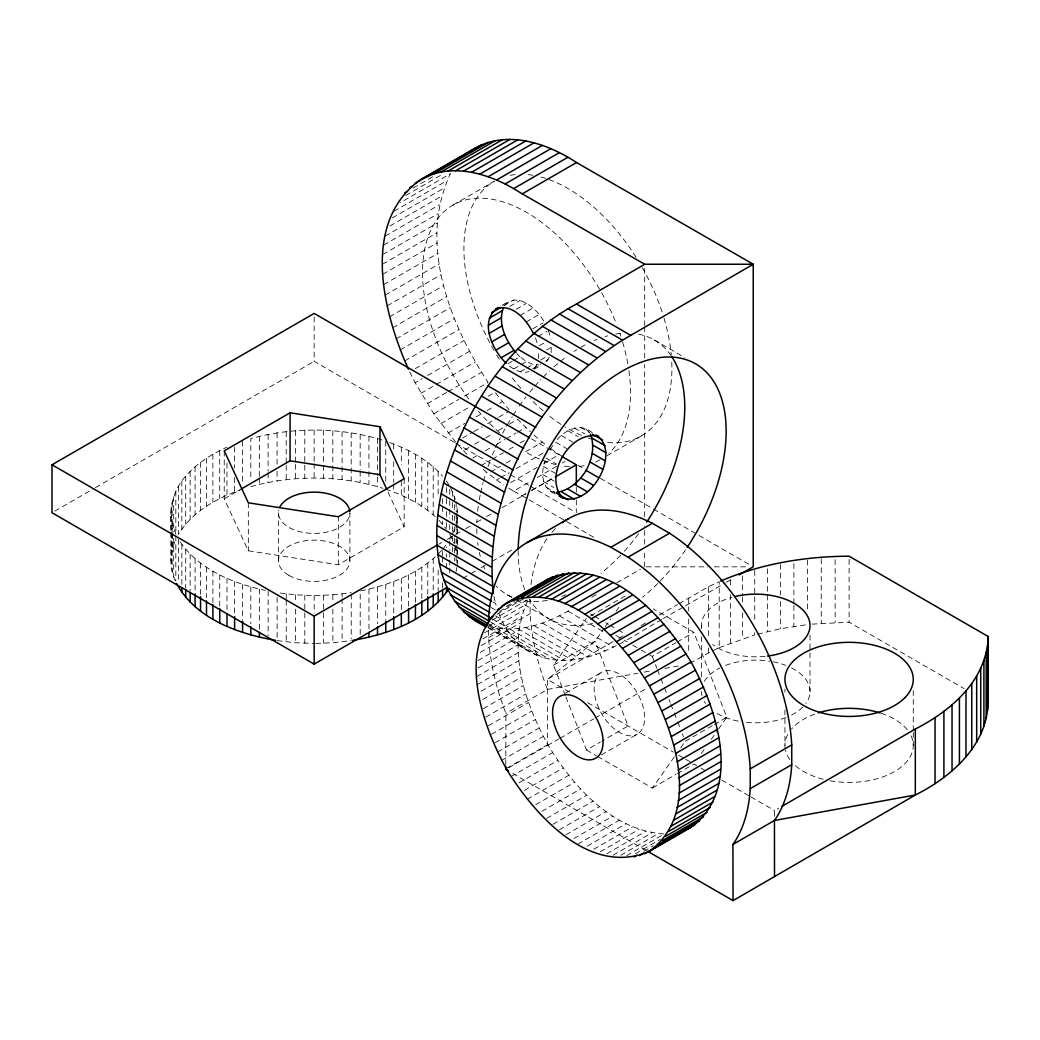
<?xml version="1.0" encoding="UTF-8"?>
<svg xmlns="http://www.w3.org/2000/svg" width="1040" height="1040" viewBox="0 0 1040 1040"><rect width="100%" height="100%" fill="white"/><g stroke="black" fill="none" stroke-linecap="round" stroke-linejoin="round"><path stroke-width="0.75" stroke-dasharray="5 3.75" d="M404.17 478.738L404.131 526.734L338.299 564.759L248.326 550.797L224.224 498.823L224.25 452.426M278.434 560.768L278.46 512.759M454.35 442.325L314.158 361.361L314.158 316.628M338.299 564.759L338.338 516.763M349.869 560.768L349.908 512.785A35.724 20.644 0 0 1 311.857 533.377A35.724 20.644 0 0 1 278.772 510.068M508.547 767.806L547.43 745.498L547.365 679.38L595.088 641.212L604.24 628.199M644.657 566.839L644.657 550.654M644.657 544.18L644.67 526.383M644.67 516.672L644.683 364.572M644.683 358.098L644.696 327.353M644.696 325.741L644.696 267.488M505.791 764.595L505.921 713.375A185.354 107.016 60 0 1 488.644 637.624L488.371 627.575M774.54 816.244L774.644 810.602L778.817 808.171M464.451 396.123L488.098 382.473C449.319 322.998 417.976 242.567 450.411 173.745L400.322 202.657M626.756 855.595L664.183 833.989C612.014 830.31 573.131 786.656 547.794 744.588C524.043 701.623 505.687 646.113 528.593 599.105L491.166 620.711M530.036 598.728L530.166 613.652A185.354 107.016 60 0 0 547.443 689.403L505.921 713.375M170.95 530.361C169.065 511.264 172.094 490.685 185.705 476.19C196.859 463.333 211.549 454.077 226.967 447.161M175.305 580.853C169.338 567.814 169.689 552.292 175.825 539.37M457.353 560.755L457.054 566.163L457.054 559.767M555.204 493.831C541.645 489.086 540.527 472.368 545.181 460.798M538.395 358.683L538.564 351.247M551.083 352.664L551.447 343.941M456.131 523.536L457.054 518.154M456.131 571.545L456.82 567.515M452.478 534.144L454.61 528.866M536.796 364.299L535.535 367.081L531.518 370.799M546.377 361.504L549.64 356.863M449.761 539.318L451.126 536.731M242.541 489.164C217.698 497.666 192.634 511.186 178.542 534.196L178.542 486.187M550.03 449.618L554.385 443.235M565.305 695.5L553.54 665.197L586.443 618.384M605.15 626.886L610.636 619.086M616.122 611.273L620.698 604.76M597.714 756.496L652.353 788.047L674.297 756.873M680.693 747.773L684.346 742.573M701.233 753.623L704.886 748.436M711.282 739.349L717.665 730.262M718.588 728.975L726.804 717.288L693.862 632.372L653.237 608.907M442.598 549.315L446.459 544.388L446.459 547.586M438.178 554.086L441.714 550.264M592.189 432.692C580.073 421.668 563.42 430.716 555.256 441.961L566.852 448.643M360.204 634.257L360.204 591.045C387.257 585.52 414.44 575.588 435.214 556.842M504.647 305.214C518.232 291.122 537.511 309.465 544.375 322.127M661.7 619.45C626.171 639.834 586.027 670.176 542.399 657.345L488.137 626.015C516.269 634.283 546.143 624.286 570.362 609.687M413.075 188.058L435.331 175.214M405.756 195.455L441.935 174.577M394.004 211.237L446.862 180.713M392.366 217.945L443.846 188.227M389.883 225.992L441.35 196.261M385.151 236.106L439.4 204.789M383.747 245.063L437.996 213.746M452.998 205.062L494.39 181.168L489.736 184.21A147.069 84.903 60 0 0 494.351 350.961M382.902 254.436L437.164 223.106M382.616 264.16L436.878 232.843M382.902 274.222L437.151 242.892M383.734 284.557L437.996 253.24M385.125 295.139L439.387 263.809M387.075 305.903L441.324 274.573M389.558 316.81L443.82 285.48M54.808 511.108L94.055 488.449M95.459 487.63L314.158 361.361M392.574 327.821L446.836 296.491M396.11 338.884L450.372 307.554M400.153 349.947L454.402 318.617M404.677 360.971L458.939 329.641M502.216 305.214L508.664 301.483M503.581 305.838L513.89 299.871M509.678 306.449L519.987 300.482M516.217 309.231L526.526 303.264M415.233 368.693L463.931 340.574M520.182 315.484L533.065 308.035M455.65 442.065L433.849 413.803L415.103 382.694L422.058 378.677M427.622 375.466L469.365 351.377M526.266 321.919L539.149 314.47M224.224 498.823L239.629 489.918M420.966 393.302L434.876 385.281M436.267 384.475L475.228 361.985M532.792 328.835L543.088 322.868M538.096 336.44L547.105 331.227M427.219 403.689L446.693 392.444M448.084 391.638L481.481 372.359M512.265 361.27L507.117 364.247C513.058 369.005 521.014 374.244 528.905 371.605M513.539 360.529L519.961 356.824L526.5 361.595L533.039 364.377L539.136 364.975M539.331 345.67L544.479 342.693M433.849 413.803L458.887 399.347M513.656 369.018L520.078 365.3M521.365 364.559L526.5 361.595M546.624 349.999L551.772 347.022M520.195 371.8L525.33 368.836M526.617 368.082L533.039 364.377M540.618 360.022L547.053 356.304M532.714 368.693L540.67 364.104M545.818 361.14L548.379 359.645M534.092 369.317L540.514 365.599M440.817 423.592L470.028 406.731M488.111 396.279L495.066 392.262L508.963 409.604M448.097 433.03L464.789 423.384M475.917 416.962L481.481 413.751M487.045 410.54L494 406.523M499.564 403.312L502.346 401.7M462.618 438.048L472.355 432.419M473.746 431.626L482.092 426.803M487.656 423.592L497.393 417.963M498.784 417.157L508.521 411.541M458.588 445.289L463.463 450.658L469.027 447.447M474.591 444.236L484.328 438.607M485.719 437.814L492.674 433.797M498.251 430.586L507.988 424.957M509.379 424.151L517.725 419.341L530.439 431.808M472.875 457.977L479.83 453.96M485.407 450.749L490.971 447.538M496.535 444.327L504.881 439.504M506.272 438.698L516.009 433.082M517.4 432.276L525.746 427.453M481.078 465.595L490.828 459.966M492.219 459.173L503.347 452.738M508.911 449.527L514.475 446.316M520.039 443.105L525.603 439.894M490.828 471.861L500.565 466.245M506.129 463.034L513.084 459.017M525.603 451.789L542.295 442.143L547.131 445.861M483.275 469.43L496.496 479.973L499.291 478.361M500.682 477.555L509.028 472.745M515.983 468.728L545.194 451.854M510.601 482.651L537.03 467.402M543.985 463.385L559.286 454.545L561.743 456.053M508.703 488.124L513.604 491.14L530.296 481.507M537.251 477.49L556.738 466.245M562.302 463.034L565.084 461.422M513.604 491.14L522.171 495.768L526.344 493.363M531.908 490.152L554.177 477.295M438.932 544.102L441.727 542.49M447.343 539.253L454.35 535.197M455.754 534.391L459.953 531.96M465.569 528.723L471.172 525.486M476.775 522.249L480.987 519.818M486.59 516.581L492.206 513.344M502.021 507.689L525.85 493.922M531.453 490.685L553.891 477.737M606.931 455.832L641.42 435.916M462.761 578.318L469.768 574.275M471.172 573.469L475.384 571.038M480.987 567.801L485.199 565.37M492.206 561.327L513.227 549.185M506.103 606.489L514.423 601.692M499.72 611.442L519.103 600.249M497.068 614.172L523.393 598.962M488.436 626.106L525.85 604.5M484.705 632.723L523.523 610.311M482.781 638.924L521.599 616.525M488.644 637.624L530.166 613.652M481.286 645.515L520.091 623.103M480.194 652.431L519.012 630.032M478.166 660.478L518.362 637.273M477.945 667.992L518.141 644.787M476.775 676.572L518.362 652.561M590.59 615.979L628.017 594.347M477.425 684.554L519.012 660.556M481.273 691.132L520.091 668.72M482.781 699.452L521.586 677.04M553.54 665.197L595.088 641.212L628.082 725.972L601.744 741.208M483.314 708.682L523.51 685.477M678.899 603.798L708.422 586.768L719.212 581.659L719.212 647.66L712.465 650.858M485.654 717.197L525.85 693.979M488.384 725.738L528.58 702.533M491.504 734.292L531.7 711.087M565.5 693.134L601.523 672.295M495.001 742.807L535.197 719.602M649.48 654.81L652.288 656.422L675.844 642.798M677.235 641.992L693.862 632.372M497.484 752.063L539.058 728.052M501.683 760.396L543.257 736.398M506.207 768.599L547.794 744.588M690.001 663.403L711.126 651.495M511.043 776.62L552.63 752.609M518.934 782.834L557.752 760.422M565.903 697.008L586.495 750.022L600.366 742.001M524.329 790.4L563.134 767.988M601.224 755.001L637.273 734.149A35.724 20.605 60 0 0 625.924 678.847A35.724 20.605 60 0 0 594.997 696.683A35.724 20.605 60 0 0 637.273 734.149M527.176 799.292L568.763 775.281M535.795 804.674L574.6 782.262M541.827 811.317L580.645 788.905M546.65 818.389L586.846 795.184M685.256 741.273L712.959 725.283M714.337 724.49L726.804 717.288M552.994 824.278L593.19 801.073M559.442 829.738L599.638 806.533M565.981 834.756L606.177 811.551M652.353 788.047L675.909 774.423M677.3 773.63L693.927 764.01L699.491 767.221M573.963 838.513L612.768 816.114M577.811 844.194L619.398 820.183M587.21 846.17L626.015 823.758M593.801 849.225L632.606 826.813M600.34 851.76L639.145 829.348M606.788 853.749L645.606 831.337M613.132 855.179L651.937 832.78M620.724 855.27L658.138 833.664M635.375 853.762L660.322 839.358M643.773 851.37L653.471 845.767M613.132 641.589L547.365 679.38L571.025 693.043M618.722 638.378L624.325 635.154M641.121 625.508L646.711 622.284M659.308 615.056L677.495 604.604M663.117 618.644L684.229 606.502M685.633 605.696L725.049 583.024M726.453 582.218L733.499 578.175M547.43 745.498L558.623 739.063M560.014 738.257L593.58 718.926M594.984 718.12L646.737 688.324M591.786 597.155L597.35 593.957M616.837 582.79L640.484 569.231M719.212 647.66L754.741 634.907L754.741 631.683M814.71 714.129L813.449 714.584A64.168 37.05 0 0 0 791.557 729.001M385.736 481.156L385.736 441.142C342.316 427.141 294.749 426.517 250.796 438.607L250.796 480.22M250.796 486.616C293.813 474.799 340.327 475.124 382.98 488.306M757.562 634.166L780.52 628.745L807.482 624.572M547.443 689.403L637.91 673.244M644.254 672.1L650.598 670.969M664.885 668.421L679.172 665.873M280.15 593.021C303.693 596.375 327.717 596.154 351.234 592.605M315.731 643.409L332.865 642.733L351.234 640.627M812.071 624.13L849.095 622.206L964.145 688.623M646.282 566.839L707.837 566.839M714.324 566.839L746.72 566.839M277.108 640.627L295.477 642.733L314.171 643.448M180.206 541.866C199.407 569.894 233.168 583.388 265.213 590.408M550.069 490.867L555.295 492.479M389.714 442.572C409.487 449.657 428.623 460.2 442.585 476.177M385.736 489.164C403.663 495.261 421.135 503.789 435.188 516.659M487.773 627.64L529.516 651.742L542.399 657.345M654.303 339.989L684.658 357.526M580.515 427.362L589.537 432.562M574.418 427.973L584.727 433.914M567.879 430.755L578.188 436.696M561.353 435.526L572.949 442.208M531.453 438.88L545.48 446.979M546.871 447.785L562.302 456.69M546.026 457.977L556.322 463.905M543.504 466.466L556.374 473.889M542.646 474.513L554.229 481.182M543.517 481.572L553.8 487.5M546.039 487.149L555.048 492.336M455.754 443.131L509.028 473.889M510.432 474.708L528.658 485.225M530.049 486.044L574.912 511.94M590.395 613.964L593.177 615.563M594.568 616.369L600.132 619.58M605.696 622.804L608.478 624.403M609.869 625.209L616.824 629.226M618.215 630.032L625.17 634.049M615.862 635.388L622.869 639.431M624.26 640.237L627.068 641.862M632.671 645.099L639.678 649.142M641.082 649.948L648.089 653.991M567.905 611.195L602.693 631.28M559.338 615.823L613.6 647.166M507.234 594.711L515.515 599.495M516.893 600.288L548.626 618.618M550.81 619.788L605.059 651.118M542.347 623.051L596.609 654.394M492.817 601.9L495.599 603.512L496.431 606.19M534.001 625.638L588.25 656.968M525.785 627.497L580.047 658.827M491.127 607.529L495.3 609.934M495.547 615.849L501.111 619.06C507.156 632.398 516.75 644.332 529.516 651.742M517.764 628.641L572.026 659.984M492.128 618.813L504.647 626.041M509.951 629.07L564.213 660.4M490.607 621.985L556.647 660.101M488.176 623.766L549.367 659.087M488.475 627.575L535.769 654.888M587.717 702.676L673.348 752.128M678.834 755.287L684.333 758.459M685.698 759.252L691.184 762.424M700.895 768.027L706.459 771.238M721.76 780.078L749.593 796.146M750.984 796.939L774.644 810.602M586.495 750.022L596.31 755.69M512.785 773.448L646.061 850.395M577.837 465.257L583.44 468.507M600.288 478.257L652.184 508.326M653.588 509.145L750.399 565.214M522.171 495.768L527.748 499.005M529.139 499.811L565.318 520.806M566.709 521.612L595.946 538.564M550.758 448.643L559.286 454.545M496.496 479.973L503.815 485.03M533.949 435.071L542.295 442.143M585.754 428.974L589.771 432.705M463.463 450.658L467.48 454.727M516.919 353.6L519.961 356.824M439.049 520.377L446.446 529.113M448.929 484.9L446.446 481.104L446.446 485.901M450.437 487.461L455.364 499.278M449.748 534.183L454.064 543.309M409.669 371.904L415.103 382.694M388.037 492.05L404.131 526.734M175.825 534.157L172.172 523.549L170.95 512.759M498.693 613.054L501.111 619.06M652.288 656.422L656.916 668.33M657.488 669.825L660.387 677.261M660.959 678.756L663.858 686.192M664.43 687.687L666.744 693.641M669.058 699.595L670.215 702.572M670.8 704.054L673.686 711.503M674.271 712.985L677.157 720.434M677.742 721.929L680.056 727.883M682.37 733.837L683.527 736.814M548.392 330.486L550.914 338.975M535.522 337.935L537.628 345.007M454.987 545.961L457.054 555.347M493.974 596.414L495.599 603.512M457.353 512.746L457.054 507.338L457.054 512.135M913.263 690.651L913.263 730.899M913.263 732.511L913.263 745.381M849.095 559.416L849.095 622.206M835.146 559.689L835.146 622.466M821.249 558.87L821.249 623.259M810.004 635.141L810.004 651.235M810.004 652.847L810.004 691.483M807.482 560.183L807.482 611.689M793.884 563.615L793.884 603.863M793.884 605.475L793.884 626.405M784.94 689.039L784.94 692.263M784.94 709.969L784.94 745.381M780.52 564.356L780.52 594.932M780.52 601.38L780.52 628.745M767.455 568.802L767.455 631.579M754.741 570.518L754.741 622.024M742.417 575.926L742.417 595.244M742.417 596.856L742.417 604.903M742.417 612.95L742.417 638.703M730.561 580.177L730.561 588.237M730.561 594.672L730.561 642.967M708.422 586.768L708.422 638.287M708.422 647.946L708.422 652.769M701.454 625.482L701.454 628.693M701.454 636.74L701.454 676.988M688.688 598.169L688.688 611.039M688.688 619.086L688.688 652.899M576.316 487.175L576.316 491.972M576.316 499.967L576.316 512.759M457.353 517.543L457.353 527.15M457.353 528.749L457.353 533.546M457.353 539.955L457.353 547.95M457.353 549.549L457.353 554.359M457.054 513.734L457.054 527.748M457.054 529.347L457.054 548.561M457.054 550.16L457.054 553.748M456.131 501.956L456.131 511.55M456.131 513.149L456.131 522.756M456.131 524.355L456.131 533.143M456.131 538.759L456.131 543.569M456.131 545.168L456.131 553.943M456.131 555.542L456.131 561.951M454.597 496.613L454.597 503.009M454.597 504.621L454.597 514.215M454.597 515.814L454.597 520.624M454.597 527.02L454.61 536.874M454.597 538.226L454.61 546.481M454.61 548.08L454.61 556.075M454.61 557.687L454.61 560.885M452.478 491.348L452.478 500.942M452.478 502.554L452.478 508.95M452.478 515.346L452.478 524.953M452.478 526.552L452.478 534.56M452.478 536.159L452.478 545.35M452.478 546.949L452.478 551.746M449.748 489.372L449.748 498.966M449.748 500.565L449.748 518.18M449.748 524.576L449.748 532.584M449.761 540.917L449.761 550.524M449.761 552.123L449.761 558.519M449.761 560.131L449.761 566.527M449.761 568.126L449.761 572.923M446.446 487.5L446.446 497.107M446.446 498.706L446.446 505.115M446.446 511.511L446.446 521.118M446.446 522.717L446.446 527.514M446.459 553.982L446.459 557.193M446.459 563.589L446.459 568.386M442.585 498.589L442.585 504.985M442.585 506.584L442.585 514.592M442.585 520.988L442.585 524.186M442.598 550.914L442.598 555.711M442.598 557.31L442.598 562.12M442.598 582.92L442.598 587.717M438.165 471.406L438.165 495.417M438.178 570.089L438.178 590.889M433.212 466.804L433.212 514.826M433.225 558.675L433.225 592.293M427.752 462.41L427.752 510.432M427.778 563.082L427.778 595.088M421.811 458.237L421.811 506.246M421.824 567.255L421.824 599.274M415.402 454.285L415.402 502.294M415.428 571.207L415.428 603.213M408.564 450.58L408.564 498.602M408.59 574.912L408.59 606.918M401.323 447.148L401.323 464.763M401.323 480.766L401.323 495.17M401.336 578.344L401.336 610.35M393.705 444.002L393.705 450.398M393.705 461.604L393.705 482.417M393.705 484.016L393.705 492.011M393.731 581.49L393.731 616.707M385.762 584.35L385.762 619.554M377.481 438.594L377.481 475.41M377.481 477.009L377.481 486.616M377.507 586.898L377.507 623.714M368.94 436.358L368.94 469.976M368.94 471.575L368.94 484.38M368.966 589.134L368.966 630.747M360.165 434.46L360.165 469.664M360.165 471.263L360.165 482.469M351.195 432.887L351.195 480.909M351.234 594.217L351.234 639.028M342.069 431.665L342.069 479.674M342.108 593.84L342.108 597.038M342.108 598.637L342.108 641.849M332.826 430.781L332.826 478.79M332.865 594.724L332.865 601.12M332.865 609.128L332.865 642.733M323.505 430.248L323.505 463.866M323.505 465.465L323.505 478.27M323.531 595.257L323.531 611.26M323.531 612.859L323.531 643.266M314.132 430.079L314.132 462.085M314.132 463.684L314.132 478.088M314.171 595.426L314.171 613.041M304.798 595.257L304.798 611.26M304.798 612.859L304.798 643.266M304.772 430.248L304.772 478.27M295.477 594.724L295.477 601.12M295.477 609.128L295.477 642.733M295.451 430.781L295.451 462.787M295.451 464.386L295.451 478.79M286.195 431.665L286.195 463.671M286.195 465.27L286.195 479.674M286.234 593.84L286.234 598.65M286.234 600.249L286.234 641.862M277.069 432.887L277.069 464.906M277.069 471.302L277.069 480.909M277.108 597.415L277.108 639.028M268.112 434.46L268.112 471.276M268.112 472.875L268.112 482.482M268.138 591.045L268.138 635.856M259.337 436.371L259.337 476.385M259.337 477.984L259.337 484.38M259.363 589.134L259.363 630.747M250.822 586.911L250.822 623.714M248.326 502.814L248.326 550.797M242.541 441.155L242.541 484.367M242.567 584.363L242.567 619.567M234.585 447.213L234.585 468.013M234.585 477.62L234.585 492.024M234.611 581.503L234.611 616.707M226.967 463.164L226.967 495.183M226.993 578.344L226.993 610.363M219.713 450.593L219.713 498.615M219.739 574.912L219.739 606.931M212.875 454.298L212.875 502.307M212.901 571.22L212.901 603.226M206.479 458.25L206.479 506.259M206.492 567.268L206.492 597.675M200.525 462.423L200.525 510.445M200.551 563.095L200.551 595.101M195.078 466.83L195.078 514.839M195.091 558.688L195.091 592.306M190.125 471.419L190.125 519.441M190.138 554.099L190.138 590.915M185.705 476.19L185.705 524.212M185.718 549.328L185.718 587.743M181.844 481.117L181.844 529.139M181.857 544.401L181.857 584.415M178.555 539.331L178.555 582.543M175.825 491.361L175.825 534.573M175.825 535.756L175.825 580.567M173.693 496.626L173.706 532.09M173.693 538.239L173.706 576.901M172.172 523.549L172.172 531.557M172.172 533.156L172.172 571.571M172.172 501.969L172.172 532.376M172.172 533.975L172.172 549.978M171.249 507.351L171.249 530.972M171.249 532.571L171.249 566.189M170.95 531.96L170.95 560.781M607.672 442.455A147.069 84.903 60 0 0 654.355 425.191L657.956 420.602A147.069 84.903 60 0 0 671.684 360.633M590.824 438.906A147.069 84.903 60 0 1 588.172 438.022M581.451 435.422A147.069 84.903 60 0 1 565.162 426.998M561.08 424.424A147.069 84.903 60 0 1 547.586 414.583M543.166 410.891A147.069 84.903 60 0 1 530.192 398.671M520.871 388.479A147.069 84.903 60 0 1 510.107 374.998M499.317 359.203A147.069 84.903 60 0 1 495.976 353.73M510.159 175.344A147.069 84.903 60 0 1 515.931 174.525M528.138 174.629A147.069 84.903 60 0 1 532.896 175.266M541.021 177.021A147.069 84.903 60 0 1 547.651 179.062M548.99 179.543A147.069 84.903 60 0 1 636.493 257.881M642.252 267.514A147.069 84.903 60 0 1 663.104 315.172M663.988 318.097A147.069 84.903 60 0 1 671.281 355.186M600.028 459.81A147.069 84.903 60 0 1 595.062 462.319M584.259 465.647A147.069 84.903 60 0 1 578.487 466.453M569.4 466.596A147.069 84.903 60 0 1 561.522 465.725M556.023 464.62A147.069 84.903 60 0 1 526.487 452.504M499.577 432.861A147.069 84.903 60 0 1 478.465 411.203M468.715 398.892A147.069 84.903 60 0 1 446.147 209.833A147.069 84.903 60 0 1 600.067 290.017M601.653 292.812A147.069 84.903 60 0 1 616.59 324.428M619.788 333.216A147.069 84.903 60 0 1 620.776 336.141M622.596 341.991A147.069 84.903 60 0 1 628.511 367.939M628.927 370.747A147.069 84.903 60 0 1 608.998 453.193M638.547 334.165A147.069 84.89 -60 0 1 670.839 355.316M638.547 533.819A147.069 84.89 -60 0 1 623.688 551.928M620.568 555.295A147.069 84.89 -60 0 1 601.055 573.391M565.851 594.789A147.069 84.89 -60 0 1 561.821 596.349M547.339 600.353A147.069 84.89 -60 0 1 522.99 600.548M512.2 597.22A147.069 84.89 -60 0 1 496.236 586.105M484.692 568.776A147.069 84.89 -60 0 1 483.444 565.851M480.324 556.439A147.069 84.89 -60 0 1 479.336 552.422M478.062 545.454A147.069 84.89 -60 0 1 477.672 542.568M476.918 533.611A147.069 84.89 -60 0 1 476.788 528.97M476.853 522.639A147.069 84.89 -60 0 1 476.996 519.428M477.672 511.225A147.069 84.89 -60 0 1 478.777 502.827M479.245 499.993A147.069 84.89 -60 0 1 480.324 494.286M480.623 492.843A147.069 84.89 -60 0 1 483.054 482.716M483.444 481.26A147.069 84.89 -60 0 1 486.044 472.498M488.007 466.648A147.069 84.89 -60 0 1 490.152 460.785M492.466 454.948A147.069 84.89 -60 0 1 494.312 450.58M495.586 447.681A147.069 84.89 -60 0 1 500.383 437.606M502.593 433.342A147.069 84.89 -60 0 1 505.648 427.713M507.247 424.918A147.069 84.89 -60 0 1 512.213 416.676M513.058 415.324A147.069 84.89 -60 0 1 517.465 408.655M519.285 406.042A147.069 84.89 -60 0 1 525.863 397.111M529.763 392.184A147.069 84.89 -60 0 1 533.767 387.4M534.781 386.23A147.069 84.89 -60 0 1 540.982 379.405M543.088 377.221A147.069 84.89 -60 0 1 549.51 370.903M553.865 366.925A147.069 84.89 -60 0 1 558.272 363.129M560.482 361.309A147.069 84.89 -60 0 1 567.203 356.161M573.976 351.468A147.069 84.89 -60 0 1 576.693 349.739M580.775 347.295A147.069 84.89 -60 0 1 587.574 343.616M594.347 340.483A147.069 84.89 -60 0 1 597.038 339.378M605.046 336.583A147.069 84.89 -60 0 1 607.685 335.842M615.81 334.074A147.069 84.89 -60 0 1 620.568 333.45M685.464 549.952A147.069 84.89 -60 0 1 658.788 582.478M657.722 583.544A147.069 84.89 -60 0 1 642.447 597.298M592.618 623.428A147.069 84.89 -60 0 1 529.659 599.534M524.836 589.758A147.069 84.89 -60 0 1 518.167 551.317M911.079 735.8A64.168 37.05 0 0 1 904.67 763.906L902.46 765.973A64.168 37.05 0 0 1 828.477 780.468M823.264 779.298A64.168 37.05 0 0 1 793.533 763.906M789.815 759.564A64.168 37.05 0 0 1 785.486 750.217M785.07 747.812A64.168 37.05 0 0 1 788.333 733.473M881.179 713.297A64.168 37.05 0 0 1 908.388 731.211M765.154 656.344A54.275 31.343 0 0 1 712.673 644.553M701.571 627.523A54.275 31.343 0 0 1 731.718 597.376M791.518 667.914A54.275 31.343 0 0 1 805.883 703.469M802.737 707.148A54.275 31.343 0 0 1 791.518 715.039M785.889 717.535A54.275 31.343 0 0 1 745.147 722.215M738.283 721.149A54.275 31.343 0 0 1 714.922 712.14M705.588 703.469A54.275 31.343 0 0 1 704.327 701.558M701.922 695.565A54.275 31.343 0 0 1 701.454 691.483M704.327 681.408A54.275 31.343 0 0 1 719.94 667.914M725.569 665.418A54.275 31.343 0 0 1 769.782 661.206M773.175 661.804A54.275 31.343 0 0 1 785.889 665.418M531.011 584.493A185.354 107.016 60 0 1 550.121 534.521M551.98 532.272A185.354 107.016 60 0 1 555.945 528.086M288.899 575.354A35.724 20.618 0 0 0 348.66 566.098A35.724 20.618 0 0 0 304.902 540.852A35.724 20.618 0 0 0 288.899 575.354"/><path stroke-width="1.5" d="M241.033 489.112L290.056 460.798L290.095 412.802L379.99 426.751L404.17 478.738L338.338 516.763L248.326 502.814L224.25 450.827L290.095 412.802M447.343 587.223L314.158 664.118L314.158 616.135L437.528 544.921M505.778 766.194L505.778 769.405L508.586 771.017M486.382 626.834C428.116 600.509 430.469 523.796 446.849 471.952C468.364 403.481 512.213 338.546 576.472 304.018L644.696 264.251L753.246 264.251L753.207 566.839L739.128 574.938M493.415 593.502C482.092 491.335 542.568 385.684 630.734 335.361L753.246 264.251L576.524 162.539C547.599 143.416 507.884 129.831 475.28 148.044L421.031 179.374C360.217 222.079 382.98 312.455 408.421 369.174M488.553 621.075L488.657 617.838A185.354 107.016 60 0 1 610.87 547.287L652.392 523.315L669.539 533.221A185.354 107.016 60 0 1 791.739 744.9L791.739 764.686A185.354 107.016 60 0 1 774.449 820.482L774.501 876.603M649.415 851.292C701.779 812.461 675.22 732.927 649.428 685.945C621.634 640.107 566.046 577.343 506.22 603.252C453.869 642.083 480.428 721.617 506.207 768.599C534.001 814.437 589.589 877.201 649.415 851.292L691.002 827.294C743.353 788.463 716.794 708.929 691.015 661.934C663.221 616.109 607.633 553.332 547.807 579.241L506.22 603.252M720.629 581.074C761.033 563.654 805.272 556.387 849.095 556.205L988 636.402L988 702.403C987.48 745.368 950.937 777.192 915.317 795.015L733.044 900.614L732.927 844.454A185.354 107.016 60 0 0 750.217 788.658L750.217 768.872A185.354 107.016 60 0 0 628.017 557.193L610.87 547.287M987.545 710.45L988 636.402M556.816 492.336C581.152 488.436 599.209 457.106 590.395 434.096M559.052 496.054C587.938 513.162 623.272 452.712 596.05 434.915M506.103 363.181C492.466 350.311 478.322 320.45 498.355 307.45M515.905 352.534C505.752 340.821 497.523 323.401 503.386 307.996M781.612 806.559L915.317 729.014C948.753 712.036 982.527 683.917 987.545 644.449M352.729 640.367C388.778 634.114 427.791 620.412 448.942 588.601M467.246 153.686L475.28 148.044M541.177 583.96L547.807 579.241M488.384 325.273L501.254 317.837M415.168 183.209L481.546 144.898M409.721 187.72L412.503 186.108M421.031 179.374L433.914 173.771L488.176 142.441M404.729 192.881L407.511 191.269M433.914 173.771L440.895 172.029L495.144 140.699M440.895 172.029L448.175 171.002L502.424 139.685M448.175 171.002L455.741 170.716L509.99 139.386M455.741 170.716L463.554 171.132L517.803 139.815M463.554 171.132L471.575 172.289L525.837 140.959M471.575 172.289L479.778 174.148L534.04 142.831M479.778 174.148L488.137 176.735L542.386 145.405M488.137 176.735L496.587 179.998L550.849 148.681M496.587 179.998L505.128 183.963L559.377 152.633M505.128 183.963L513.695 188.591L567.957 157.261M314.158 664.118L52 512.733L52 464.789L314.158 313.43L475.384 406.51M513.695 188.591L522.262 193.869L576.524 162.539M491.764 312.65L500.786 307.437M489.242 318.227L502.112 310.778M489.255 333.32L502.112 325.884M491.777 341.809L504.634 334.373M495.794 350.155L508.651 342.732M501.033 357.812L513.877 350.389M555.295 476.931L576.316 464.789L576.316 483.977M526.76 542.724L568.282 518.752M501.696 606.216L552.643 576.81M497.497 609.7L501.644 607.308M516.191 598.91L557.765 574.912M521.573 597.571L563.16 573.56M490.126 618.176L492.908 616.577M527.202 596.778L568.776 572.767M533.039 596.544L574.626 572.546M539.084 596.869L580.658 572.871M545.285 597.766L586.859 573.755M551.629 599.196L593.203 575.198M628.017 557.193L669.539 533.221M558.077 601.185L599.664 577.187M564.616 603.72L606.19 579.709M571.207 606.775L612.794 582.777M577.837 610.35L619.411 586.339M584.454 614.432L626.041 590.421M591.045 618.982L632.632 594.984M597.584 624.013L639.171 600.002M604.045 629.473L645.619 605.462M610.376 635.349L651.963 611.351M616.577 641.628L658.164 617.617M622.622 648.271L664.196 624.26M628.459 655.252L670.046 631.241M634.088 662.545L675.675 638.534M639.47 670.111L681.057 646.1M644.592 677.924L686.179 653.913M649.428 685.945L691.015 661.934M653.965 694.148L695.539 670.137M658.164 702.481L699.751 678.483M662.025 710.931L703.599 686.933M665.522 719.459L707.096 695.448M668.642 728L710.229 704.002M671.372 736.554L712.959 712.543M673.712 745.056L715.299 721.058M675.636 753.493L717.21 729.482M677.144 761.813L718.718 737.802M678.21 769.99L719.797 745.979M678.86 777.972L720.447 753.974M679.081 785.746L720.668 761.735M678.86 793.273L720.447 769.262M678.21 800.514L719.797 776.503M677.131 807.43L718.718 783.432M750.217 768.872L791.739 744.9M675.623 814.021L717.21 790.01M673.699 820.222L715.286 796.224M671.372 826.046L712.946 802.035M668.629 831.428L710.216 807.417M665.509 836.368L707.096 812.37M750.217 788.658L791.739 764.686M634.075 856.973L636.844 855.374M662.012 840.853L703.586 816.842M639.457 855.634L643.617 853.229M658.151 844.844L699.725 820.833M644.579 853.736L695.526 824.317M732.927 844.454L774.449 820.482L915.317 795.015L915.317 729.014M691.002 827.294L682.318 831.142M495.781 308.932C512.512 302.926 527.02 320.229 533.507 333.749M290.056 460.798L379.99 474.721L386.698 489.164M275.613 640.367C237.952 633.789 195.91 618.969 176.514 583.466M598.637 436.397C569.972 429.533 542.62 476.892 562.913 498.277M485.485 625.027L475.254 620.399M522.262 193.869L644.696 264.251M576.472 304.018L630.734 335.361M567.905 308.646L622.167 339.976M559.338 313.924L613.587 345.254M550.797 319.813L605.059 351.156M542.347 326.313L596.596 357.656M533.988 333.385L588.25 364.728M525.785 341.003L580.047 372.333M517.764 349.128L572.013 380.458M509.951 357.721L564.213 389.051M502.385 366.756L556.647 398.086M495.105 376.181L549.367 407.524M592.345 434.187L602.641 440.128M592.293 438.282L605.176 445.705M593.164 445.328L606.034 452.751M488.137 385.983L542.399 417.313M592.306 453.375L605.176 460.798M481.507 396.084L535.769 427.414M589.797 461.877L602.641 469.287M562.302 456.69L576.316 464.789M475.254 406.471L529.503 437.801M585.78 470.236L598.637 477.646M580.554 477.893L593.398 485.303M469.391 417.079L523.653 448.409M574.47 484.328L587.314 491.725M463.957 427.869L518.206 459.212M567.931 489.099L580.775 496.496M561.392 491.881L574.236 499.278M556.322 493.077L568.139 499.889M458.952 438.802L513.214 470.132M454.428 449.826L508.69 481.156M450.385 460.889L504.647 492.219M446.849 471.952L501.111 503.282M443.833 482.963L498.082 514.293M441.337 493.87L495.599 525.2M439.387 504.634L493.649 535.964M437.996 515.203L492.258 546.546M437.151 525.551L491.413 556.881M436.878 535.6L491.127 566.93M437.151 545.337L491.413 576.667M437.996 554.697L492.258 586.04M439.4 563.654L492.258 594.191M441.337 572.182L491.426 601.094M443.833 580.216L489.736 606.723M446.849 587.73L489.983 612.638M450.385 594.711L489.346 617.201M454.428 601.094L489.216 621.192M458.965 606.892L488.176 623.766M463.957 612.053L487.604 625.716M469.391 616.564L486.083 626.21M52 464.789L314.158 616.135M647.465 851.201L733.044 900.614M986.18 652.47L986.18 718.471M983.905 660.426L983.905 726.427M980.733 668.278L980.733 734.279M976.677 675.987L976.677 741.988M971.763 683.54L971.763 749.541M965.991 690.872L965.991 756.873M959.413 697.983L959.413 763.984M952.042 704.834L952.042 770.835M943.904 711.386L943.904 777.387M935.051 717.613L935.051 783.614M446.459 587.6L446.459 592.397M442.598 589.329L442.598 597.324M438.178 592.501L438.178 602.095M433.225 593.892L433.225 606.697M427.778 596.687L427.778 611.091M421.824 600.873L421.824 615.277M415.428 604.812L415.428 619.216M408.59 608.517L408.59 622.921M401.336 613.548L401.336 626.353M393.731 616.707L393.731 629.512M385.762 621.166L385.762 632.359M379.99 426.751L379.99 474.721M377.507 626.912L377.507 634.92M368.966 632.346L368.966 637.143M259.363 632.359L259.363 637.156M250.822 626.925L250.822 634.92M242.567 621.166L242.567 632.372M234.611 616.707L234.611 629.512M226.993 613.561L226.993 626.366M219.739 608.53L219.739 622.934M212.901 604.825L212.901 619.229M206.492 600.886L206.492 615.29M200.551 596.7L200.551 611.104M195.091 593.905L195.091 606.71M190.138 592.514L190.138 602.108M185.718 589.342L185.718 597.337M181.857 587.613L181.857 592.41M687.245 547.3A147.069 84.89 -60 0 0 690.729 541.931L695.695 533.689A147.069 84.89 -60 0 0 693.251 362.57A147.069 84.89 -60 0 0 543.985 457.249L539.669 465.816A147.069 84.89 -60 0 0 518.18 549.731M671.671 356.538A147.069 84.89 -60 0 1 646.737 522.067M734.955 596.531A54.275 31.343 0 0 1 807.495 616.057A54.275 31.343 0 0 1 767.481 656.071M818.233 712.907A64.168 37.05 0 0 1 879.97 712.907M562.419 522.6A185.354 107.016 60 0 1 652.392 523.315M279.682 507.416A35.724 20.644 0 0 1 317.681 492.232A35.724 20.644 0 0 1 349.83 511.446M904.67 697.905L902.46 699.972A64.168 37.05 0 0 1 803.725 705.575A64.168 37.05 0 0 1 813.449 648.583L817.011 647.296A64.168 37.05 0 0 1 894.478 653.185A64.168 37.05 0 0 1 904.67 697.905M553.423 720.733A35.724 20.618 60 0 0 595.673 758.212A35.724 20.618 60 0 0 584.363 702.884A35.724 20.618 60 0 0 553.423 720.733"/></g></svg>
